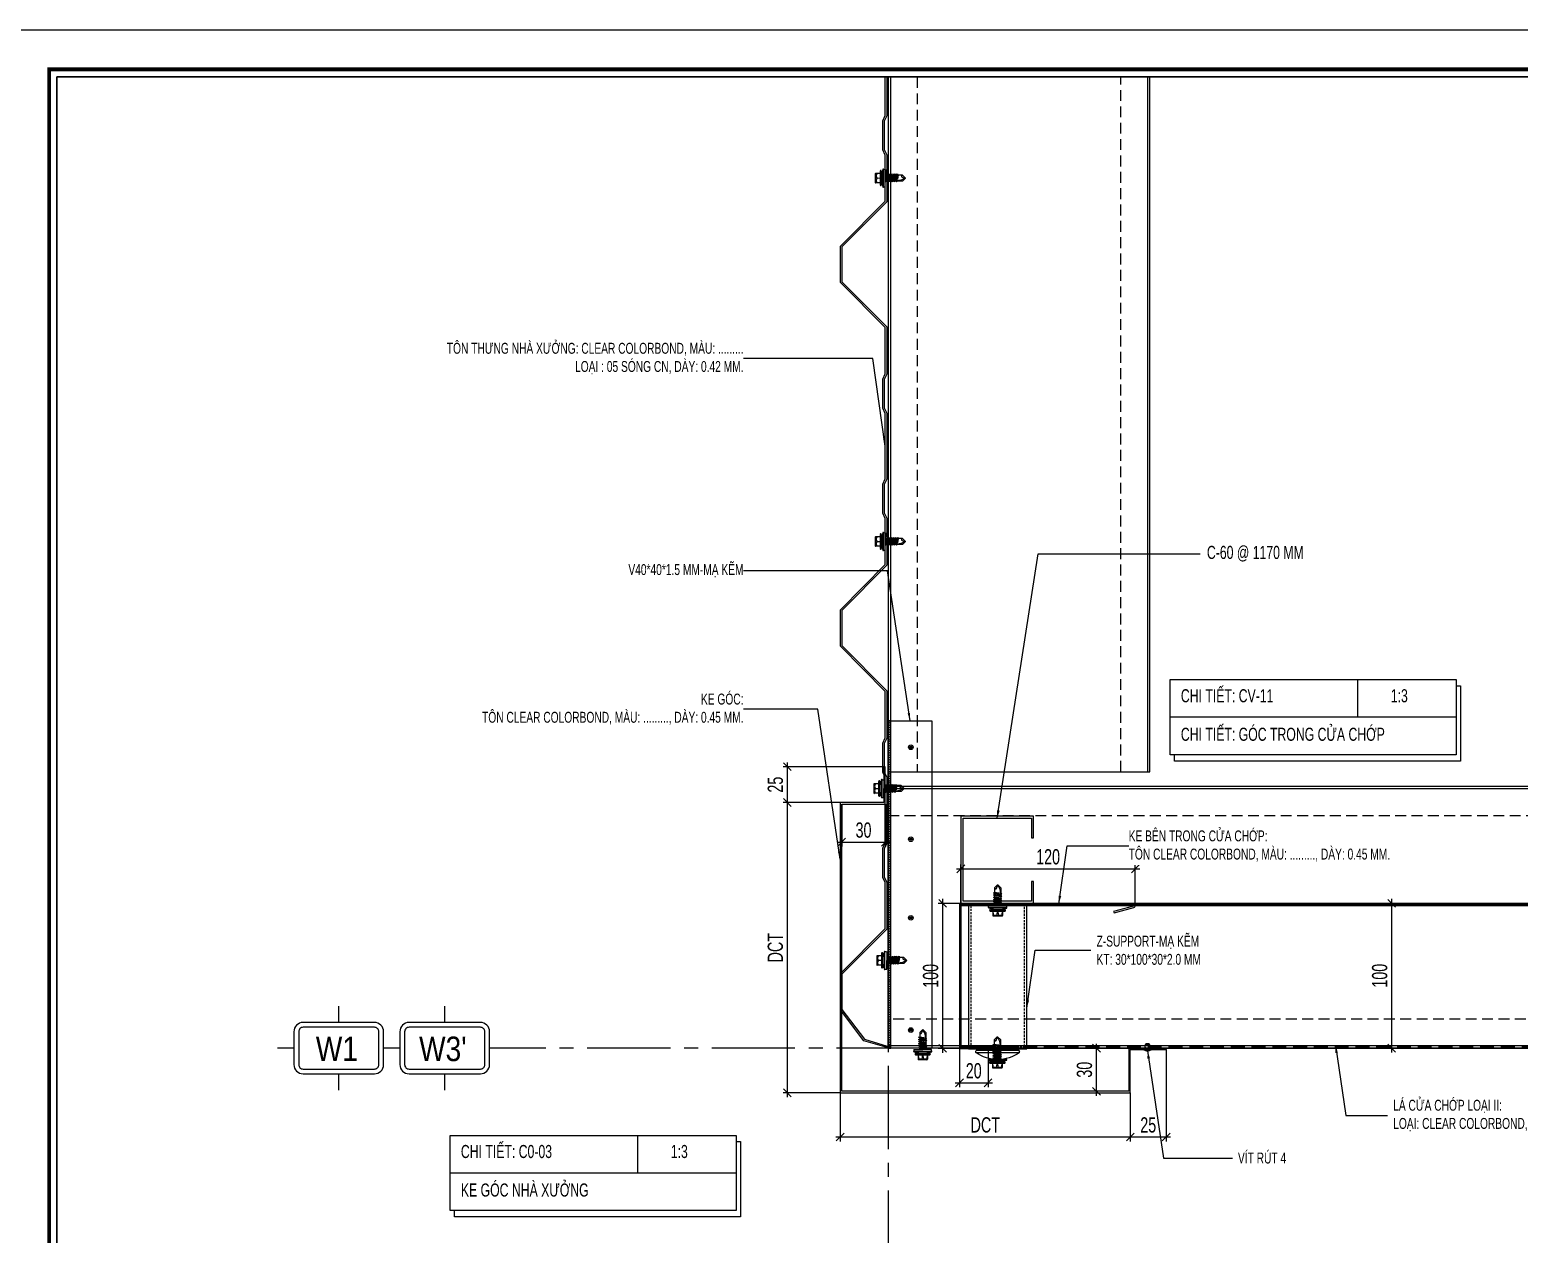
# Model space of a CAD drawing. Header units: inches. Extents: x 315041 to 662841, y -45540 to -35018.
# Drawn here: x 330803.6 to 331145.1, y -38023.8 to -37747.8 of the extents above; entities that cross this region are included whole.
import ezdxf
from ezdxf.enums import TextEntityAlignment as Align

# ---------------------------------------------------------------- set-up
doc = ezdxf.new("R2010")
doc.units = ezdxf.units.IN
doc.header["$MEASUREMENT"] = 0
for name, pattern in [('CENTER2', [28.575, 19.05, -3.175, 3.175, -3.175]), ('DASHED', [0.75, 0.5, -0.25]), ('DASHED2', [9.525, 6.35, -3.175]), ('HIDDEN', [0.375, 0.25, -0.125])]:
    doc.linetypes.add(name, pattern=pattern)
for name, color, linetype in [('2', 2, 'Continuous'), ('3', 3, 'Continuous'), ('7', 7, 'Continuous'), ('8', 8, 'Continuous'), ('BAO KHUNG', 31, 'Continuous'), ('flashing', 6, 'Continuous'), ('ROOFING', 4, 'Continuous'), ('STRUCTURE', 1, 'Continuous'), ('TONTHUNG', 9, 'Continuous')]:
    doc.layers.add(name, color=color, linetype=linetype)
doc.styles.add('hx2', font='VHARIALN.TTF')
doc.styles.add('ST1H', font='vnshxh.shx', dxfattribs={"width": 0.7})
doc.dimstyles.new('3', dxfattribs={"dimtxt": 3.5, "dimasz": 1.8, "dimexe": 1, "dimexo": 0, "dimgap": 1, "dimtad": 1, "dimdec": 0, "dimlfac": 3, "dimzin": 0, "dimdsep": 46, "dimtxsty": 'ST1H', "dimblk": 'OBLIQUE', "dimcen": 1, "dimdle": 1, "dimclrd": 8, "dimclre": 8, "dimclrt": 3, "dimadec": 0, "dimazin": 0, "dimtfac": 1, "dimtdec": 0, "dimtix": 1, "dimtofl": 0, "dimtmove": 1, "dimatfit": 3, "dimfxl": 0.18, "dimtolj": 1, "dimtzin": 0, "dimlwd": -1, "dimlwe": -1, "dimarcsym": 1})

# ---------------------------------------------------------------- blocks, each defined once
blk = doc.blocks.new('A$C75D82031')
at = {"layer": '2', "color": 157, "linetype": 'Continuous'}
blk.add_lwpolyline([(0, 420), (594, 420), (594, 0), (0, 0)], close=True, dxfattribs=at)
at = {"layer": '7', "color": 147, "linetype": 'Continuous'}
blk.add_lwpolyline([(12.33, 57.61), (581.67, 57.61), (581.67, 409.19), (12.33, 409.19)], close=True, dxfattribs=at)
at = {"layer": 'BAO KHUNG', "color": 167, "linetype": 'Continuous', "const_width": 0.871}
blk.add_lwpolyline([(10.59, 9.07), (583.41, 9.07), (583.41, 410.93), (10.59, 410.93)], close=True, dxfattribs=at)
blk = doc.blocks.new('Short_Self_drilling')
at = {"layer": 'STRUCTURE', "color": 1, "linetype": 'Continuous'}
for p, q in [((6.4, 1.7), (-6.4, 1.7)), ((5.1, 3.8), (-5.1, 3.8)), ((-2.6, 2.9), (-5.1, 2.9)), ((-3.4, 3.8), (-3.4, 6.8)), ((3, 7.2), (-3, 7.2)), ((2.6, 2.9), (-2.6, 2.9)), ((-2.1, 2.8), (-2.1, 2.9)), ((6.3, 0), (0, 0)), ((2.2, 2.8), (2.2, 2.9)), ((2.2, -0.5), (2.2, 0)), ((5.1, 2.9), (2.6, 2.9)), ((3.4, 3.8), (3.4, 6.8)), ((3, -1.2), (-2.7, -0.2)), ((3, -2.7), (-2.7, -1.8)), ((3, -4.2), (-2.7, -3.3)), ((3, -5.8), (-2.7, -4.8)), ((3, -7.3), (-2.7, -6.3)), ((-1.9, -8), (-2.7, -7.9)), ((-2.1, -1.4), (-2.1, -0.9)), ((-2.1, -2.9), (-2.1, -2.4)), ((-2.1, -4.4), (-2.1, -3.9)), ((-2.1, -6), (-2.1, -5.4)), ((-2.1, -7.5), (-2.1, -7)), ((-2.1, -12.3), (-2.1, -8.5)), ((3, -8.8), (-1.1, -8.1)), ((2.1, -12.3), (2.1, -9.1)), ((2.2, -2), (2.2, -1.5)), ((2.2, -3.6), (2.2, -3)), ((2.2, -5.1), (2.2, -4.6)), ((2.2, -6.6), (2.2, -6.1)), ((2.2, -8.1), (2.2, -7.6))]:
    blk.add_line(p, q, dxfattribs=at)
blk.add_lwpolyline([(6.4, 1.3), (6.4, 1.7), (2.1, 2.8), (-2.1, 2.8), (-6.4, 1.7), (-6.4, 1.3)], close=True, dxfattribs=at)
for points in [[(-6.4, 1.3, -0.088869), (-6.3, 0), (0, 0)], [(-0.1, 3.8), (-0.3, 6.2, 0.338878), (-3.1, 6.2), (-3.3, 3.8)], [(3.3, 3.8), (3.1, 6.2, 0.338878), (0.3, 6.2), (0.1, 3.8)], [(-0.1, -14), (-1, -12.2, -0.148657), (-1.4, -11.2), (-2, -7.7, -0.815006), (-1.2, -7.8, 0.150833), (-0.8, -8.7)], [(2.1, -12.3), (0.2, -14.2, -0.333596), (-0.2, -14.2), (-2.1, -12.3)], [(2.1, -12.3), (1.7, -11.7, 0.52242), (0.9, -11.7), (-0.2, -14.2)]]:
    blk.add_lwpolyline(points, format="xyb", dxfattribs=at)
for points in [[(3, -1.2), (2.2, -1.5), (-2.1, -0.8), (-2.7, -0.2), (-2.4, 0)], [(3, -2.7), (2.2, -3), (-2.1, -2.4), (-2.7, -1.8), (-2.1, -1.4), (2.2, -2), (3, -2.7)], [(3, -4.2), (2.2, -4.6), (-2.1, -3.9), (-2.7, -3.3), (-2.1, -2.9), (2.2, -3.6), (3, -4.2)], [(3, -5.8), (2.2, -6.1), (-2.1, -5.4), (-2.7, -4.8), (-2.1, -4.4), (2.2, -5.1), (3, -5.8)], [(3, -7.3), (2.2, -7.6), (-2.1, -7), (-2.7, -6.3), (-2.1, -6), (2.2, -6.6), (3, -7.3)], [(-1.8, -8.5), (-2.1, -8.5), (-2.7, -7.9), (-2.1, -7.5), (-1.8, -7.5)], [(-1.3, -7.6), (2.2, -8.1), (3, -8.8)], [(-1.2, 0), (2.2, -0.5), (3, -1.2)], [(3, -8.8), (2.2, -9.1), (-0.8, -8.7)]]:
    blk.add_lwpolyline(points, dxfattribs=at)
for centre, radius, start, end in [((-5, 3.3), 0.455, 109.7949, 250.2674), ((-3, 6.8), 0.429, 90.0311, 180.0311), ((3, 6.8), 0.429, 0.0311, 90.0311), ((5.1, 3.3), 0.435, 279.7276, 80.3347), ((10, 0.2), 3.74, 162.2963, 182.6103)]:
    blk.add_arc(centre, radius, start, end, dxfattribs=at)
blk = doc.blocks.new('A$C2D4C695A')
at = {"color": 7}
for p, q in [((0, 0.17), (0, 9.83)), ((0.5, 10), (0.17, 10)), ((0.5, 0), (0.5, 10)), ((0.5, 0), (0.17, 0))]:
    blk.add_line(p, q, dxfattribs=at)
at = {"color": 7, "extrusion": (0, 0, -1)}
for centre, major_axis, start_param, end_param in [((0.17, 9.83), (0.118, 0.118), 3.926991, 5.497787), ((-6.47, 5), (-6.07, 6.07), 1.733919, 2.97847), ((0.17, 0.17), (-0.118, 0.118), 3.926991, 5.497787)]:
    blk.add_ellipse(centre, major_axis=major_axis, ratio=1, start_param=start_param, end_param=end_param, dxfattribs=at)
blk = doc.blocks.new('A$C157D6C5F')
at = {"layer": 'STRUCTURE', "color": 1, "linetype": 'Continuous'}
for p, q in [((5.33, 0), (5.33, 4.28)), ((5.72, 2.99), (5.72, 3.85)), ((6, 0.43), (6, 3.85)), ((0.65, 2.85), (1.93, 2.85)), ((0.66, 1.43), (1.71, 1.43)), ((1.83, 1.14), (2.06, 2.52)), ((2.05, 1.42), (2.22, 1.42)), ((2.1, 2.77), (2.14, 3.04)), ((2.27, 2.85), (2.44, 2.85)), ((2.33, 1.14), (2.65, 3.04)), ((2.56, 1.42), (2.73, 1.42)), ((2.77, 2.85), (2.94, 2.85)), ((2.84, 1.14), (3.16, 3.04)), ((3.07, 1.42), (3.24, 1.42)), ((3.28, 2.85), (3.45, 2.85)), ((3.35, 1.14), (3.66, 3.04)), ((3.57, 1.42), (3.74, 1.42)), ((3.79, 2.85), (3.96, 2.85)), ((3.86, 1.14), (4.17, 3.04)), ((4.08, 1.42), (4.25, 1.42)), ((4.3, 2.85), (4.47, 2.85)), ((4.36, 1.14), (4.67, 3.03)), ((4.58, 1.42), (4.75, 1.42)), ((4.8, 2.85), (4.97, 2.85)), ((4.86, 1.14), (5.17, 3.03)), ((5.08, 1.42), (5.19, 1.42)), ((5.69, 2.85), (5.72, 2.85)), ((5.69, 1.42), (5.72, 1.42)), ((5.72, 1.28), (5.72, 2.99)), ((5.72, 0.43), (5.72, 1.28)), ((6, 3.28), (7, 3.28)), ((6, 1), (7, 1)), ((7.14, 1.14), (7.14, 3.14))]:
    blk.add_line(p, q, dxfattribs=at)
blk.add_lwpolyline([(5.19, 0), (5.33, 0), (5.69, 1.43), (5.69, 2.85), (5.33, 4.28), (5.19, 4.28)], close=True, dxfattribs=at)
for points in [[(0.66, 1.43), (0.02, 2.08, -0.333596), (0.02, 2.2), (0.65, 2.85)], [(0.66, 1.43), (0.86, 1.57, 0.52242), (0.86, 1.85), (0.02, 2.2)], [(0.09, 2.17), (0.68, 2.49, -0.148657), (1.03, 2.61), (2.19, 2.79, -0.815006), (2.17, 2.54, 0.150833), (1.87, 2.42)], [(6, 2.18), (6.83, 2.25, 0.338878), (6.83, 3.18), (6, 3.24)], [(6, 1.04), (6.83, 1.11, 0.338878), (6.83, 2.04), (6, 2.1)]]:
    blk.add_lwpolyline(points, format="xyb", dxfattribs=at)
for points in [[(1.83, 1.14), (1.71, 1.42), (1.87, 2.42)], [(2.22, 2.56), (2.05, 1.42), (1.83, 1.14)], [(1.92, 2.75), (1.94, 2.85), (2.14, 3.04), (2.27, 2.85), (2.25, 2.75)], [(2.33, 1.14), (2.22, 1.42), (2.44, 2.85), (2.65, 3.04), (2.77, 2.85), (2.56, 1.42), (2.33, 1.14)], [(2.84, 1.14), (2.73, 1.42), (2.95, 2.85), (3.16, 3.04), (3.28, 2.85), (3.07, 1.42), (2.84, 1.14)], [(3.35, 1.14), (3.24, 1.42), (3.46, 2.85), (3.66, 3.04), (3.79, 2.85), (3.57, 1.42), (3.35, 1.14)], [(3.86, 1.14), (3.74, 1.42), (3.97, 2.85), (4.17, 3.04), (4.3, 2.85), (4.08, 1.42), (3.86, 1.14)], [(4.36, 1.14), (4.24, 1.42), (4.47, 2.85), (4.67, 3.03), (4.8, 2.85), (4.58, 1.42), (4.36, 1.14)], [(4.86, 1.14), (4.75, 1.42), (4.97, 2.85), (5.17, 3.03), (5.19, 3.01)], [(5.19, 2.13), (5.08, 1.42), (4.86, 1.14)]]:
    blk.add_lwpolyline(points, dxfattribs=at)
for centre, radius, start, end in [((5.86, 3.8), 0.151, 19.7637, 160.2363), ((5.86, 0.45), 0.145, 189.6964, 350.3036), ((7, 3.14), 0.143, 0, 90), ((7, 1.14), 0.143, 270, 0)]:
    blk.add_arc(centre, radius, start, end, dxfattribs=at)
blk = doc.blocks.new('A$C01EB0BB3')
at = {"color": 1}
blk.add_lwpolyline([(0, 4.4), (13.33, 4.4), (13.33, 37.73), (0, 37.73)], close=True, dxfattribs=at)
at = {"color": 1, "linetype": 'DASHED'}
blk.add_lwpolyline([(0.5, 4.9), (12.83, 4.9), (12.83, 37.23), (0.5, 37.23)], close=True, dxfattribs=at)
at = {"color": 1, "xscale": 0.3325819354032872, "yscale": 0.332581935392227, "zscale": 0.3325819354032872, "rotation": 179.9688727246166}
blk.add_blockref('Short_Self_drilling', (6.67, 37.23), dxfattribs=at)
at = {"color": 8, "rotation": 270}
for name, p in [('A$C157D6C5F', (4.45, 7.14)), ('A$C2D4C695A', (1.67, 4.06))]:
    blk.add_blockref(name, p, dxfattribs=at)
blk = doc.blocks.new('RIVET')
at = {"color": 8}
for p, q in [((-3.9, 1.1), (-4.2, 0)), ((-4.2, 0), (-3.9, -1.1)), ((-3.9, -1.1), (-3.9, 1.1)), ((-3.5, -1.3), (-3.5, 1.3)), ((-1, -1.2), (-1, 1.3)), ((-1, 1.3), (-0.1, 1.3)), ((0, 1.3), (0, 2.4)), ((0, -1.3), (0, 1.3)), ((0.1, 2.5), (0.1, 2.5)), ((0.1, 2.5), (0.7, 1.4)), ((0.1, -2.5), (0.1, 2.5)), ((0.7, 1.1), (0.7, -1.1)), ((0.9, 0.7), (0.7, 0.7)), ((0.9, -0.7), (0.9, 0.7)), ((-0.1, -1.2), (-1, -1.2)), ((0, -2.4), (0, -1.3)), ((0.7, -1.4), (0.1, -2.5)), ((0.1, -2.5), (0.1, -2.5)), ((0.9, -0.7), (0.7, -0.7))]:
    blk.add_line(p, q, dxfattribs=at)
for centre, radius, start, end in [((-3.4, 0.7), 0.634, 101.5667, 142.2309), ((-2.5, -0.1), 1.78, 64.6352, 125.2369), ((-0.9, 3), 1.71, 240.4783, 268.3625), ((-0.1, 1.3), 0.0625, 270, 0), ((0.1, 2.4), 0.0625, 90, 180), ((0.1, 2.4), 0.0625, 26.5651, 90), ((0.1, 1.1), 0.625, 0, 26.5651), ((5.4, 0.6), 4.45, 179.0778, 187.9518), ((5.8, -0.6), 4.85, 172.415, 180.5555), ((-3.4, -0.7), 0.634, 217.7691, 258.4333), ((-2.5, 0.1), 1.78, 234.7631, 295.3648), ((-0.9, -3), 1.71, 91.6375, 119.5217), ((-0.1, -1.3), 0.0625, 0, 90), ((0.1, -2.4), 0.0625, 180, 270), ((0.1, -2.4), 0.0625, 270, 333.4349), ((0.1, -1.1), 0.625, 333.4349, 0)]:
    blk.add_arc(centre, radius, start, end, dxfattribs=at)
blk = doc.blocks.new('TENTRUC')
at = {"layer": '7'}
for p, q in [((0, 8.27), (0, 10.26)), ((-7.48, 5.13), (-5.48, 5.13)), ((5.48, 5.13), (7.48, 5.13)), ((0, 0), (0, 2))]:
    blk.add_line(p, q, dxfattribs=at)
blk.add_lwpolyline([(-4.36, 8.27), (4.36, 8.27, -0.414214), (5.48, 7.14), (5.48, 3.12, -0.414214), (4.36, 2), (-4.36, 2, -0.414214), (-5.48, 3.12), (-5.48, 7.14, -0.414214)], format="xyb", close=True, dxfattribs=at)
at = {"layer": '8', "ltscale": 15}
blk.add_lwpolyline([(-4.36, 7.68), (4.36, 7.68, -0.414214), (4.9, 7.14), (4.9, 3.12, -0.414214), (4.36, 2.58), (-4.36, 2.58, -0.414214), (-4.9, 3.12), (-4.9, 7.14, -0.414214)], format="xyb", close=True, dxfattribs=at)
at = {"layer": '3', "style": 'hx2'}
blk.add_attdef('TR', text='', height=2.9, dxfattribs=at).set_placement((-0.16, 3.83), align=Align.CENTER)
blk = doc.blocks.new('_Oblique')
at = {"color": 0, "linetype": 'ByBlock', "lineweight": -2}
blk.add_line((-0.5, -0.5), (0.5, 0.5), dxfattribs=at)
blk = doc.blocks.new('*D676')
at = {"color": 8, "linetype": 'Continuous', "transparency": 16777216}
for p, q in [((331016.1, -37940.12), (331058.1, -37940.12)), ((331017.1, -37948.36), (331017.1, -37939.12)), ((331057.1, -37948.52), (331057.1, -37939.12))]:
    blk.add_line(p, q, dxfattribs=at)
at = {"layer": 'Defpoints', "color": 0, "transparency": 16777216}
for p in [(331057.1, -37940.12), (331017.1, -37948.36), (331057.1, -37948.52)]:
    blk.add_point(p, dxfattribs=at)
at = {"color": 8, "transparency": 16777216, "xscale": 1.8, "yscale": 1.8, "zscale": 1.8, "rotation": 180}
blk.add_blockref('_Oblique', (331017.1, -37940.12), dxfattribs=at)
at = {"color": 8, "transparency": 16777216, "xscale": 1.8, "yscale": 1.8, "zscale": 1.8}
blk.add_blockref('_Oblique', (331057.1, -37940.12), dxfattribs=at)
at = {"color": 3, "transparency": 16777216, "insert": (331037.1, -37937.37), "char_height": 3.5, "attachment_point": 5, "style": 'ST1H'}
blk.add_mtext('\\A1;120', dxfattribs=at)
blk = doc.blocks.new('*D677')
at = {"color": 8, "linetype": 'Continuous', "transparency": 16777216}
for p, q in [((331016.77, -37948.02), (331011.92, -37948.02)), ((331012.92, -37947.02), (331012.92, -37982.26)), ((331016.77, -37981.26), (331011.92, -37981.26))]:
    blk.add_line(p, q, dxfattribs=at)
at = {"layer": 'Defpoints', "color": 0, "transparency": 16777216}
for p in [(331016.77, -37948.02), (331012.92, -37981.26), (331016.77, -37981.26)]:
    blk.add_point(p, dxfattribs=at)
at = {"color": 8, "transparency": 16777216, "xscale": 1.8, "yscale": 1.8, "zscale": 1.8}
for p, rotation in [((331012.92, -37948.02), 90), ((331012.92, -37981.26), 270)]:
    blk.add_blockref('_Oblique', p, dxfattribs=dict(at, rotation=rotation))
at = {"color": 3, "transparency": 16777216, "insert": (331010.17, -37964.64), "char_height": 3.5, "attachment_point": 5, "rotation": 90, "style": 'ST1H'}
blk.add_mtext('\\A1;100', dxfattribs=at)
blk = doc.blocks.new('*D678')
at = {"color": 8, "linetype": 'Continuous', "transparency": 16777216}
for p, q in [((331016.77, -37981.26), (331016.77, -37990.16)), ((331023.32, -37981.26), (331023.32, -37990.16)), ((331015.77, -37989.16), (331024.32, -37989.16))]:
    blk.add_line(p, q, dxfattribs=at)
at = {"layer": 'Defpoints', "color": 0, "transparency": 16777216}
for p in [(331016.77, -37981.26), (331023.32, -37981.26), (331023.32, -37989.16)]:
    blk.add_point(p, dxfattribs=at)
at = {"color": 8, "transparency": 16777216, "xscale": 1.8, "yscale": 1.8, "zscale": 1.8, "rotation": 180}
blk.add_blockref('_Oblique', (331016.77, -37989.16), dxfattribs=at)
at = {"color": 8, "transparency": 16777216, "xscale": 1.8, "yscale": 1.8, "zscale": 1.8}
blk.add_blockref('_Oblique', (331023.32, -37989.16), dxfattribs=at)
at = {"color": 3, "transparency": 16777216, "insert": (331020.05, -37986.41), "char_height": 3.5, "attachment_point": 5, "style": 'ST1H'}
blk.add_mtext('\\A1;20', dxfattribs=at)
blk = doc.blocks.new('*D679')
at = {"color": 8, "linetype": 'Continuous', "transparency": 16777216}
for p, q in [((330989.44, -37991.43), (330989.44, -38002.57)), ((331055.95, -37991.43), (331055.95, -38002.57)), ((330988.44, -38001.57), (331056.95, -38001.57))]:
    blk.add_line(p, q, dxfattribs=at)
at = {"layer": 'Defpoints', "color": 0, "transparency": 16777216}
for p in [(330989.44, -37991.43), (331055.95, -37991.43), (331055.95, -38001.57)]:
    blk.add_point(p, dxfattribs=at)
at = {"color": 8, "transparency": 16777216, "xscale": 1.8, "yscale": 1.8, "zscale": 1.8, "rotation": 180}
blk.add_blockref('_Oblique', (330989.44, -38001.57), dxfattribs=at)
at = {"color": 8, "transparency": 16777216, "xscale": 1.8, "yscale": 1.8, "zscale": 1.8}
blk.add_blockref('_Oblique', (331055.95, -38001.57), dxfattribs=at)
at = {"color": 3, "transparency": 16777216, "insert": (331022.7, -37998.82), "char_height": 3.5, "attachment_point": 5, "style": 'ST1H'}
blk.add_mtext('\\A1;DCT', dxfattribs=at)
blk = doc.blocks.new('*D680')
at = {"color": 8, "linetype": 'Continuous', "transparency": 16777216}
for p, q in [((331064.17, -37981.53), (331064.17, -38002.57)), ((331055.95, -37991.43), (331055.95, -38002.57)), ((331054.95, -38001.57), (331065.17, -38001.57))]:
    blk.add_line(p, q, dxfattribs=at)
at = {"layer": 'Defpoints', "color": 0, "transparency": 16777216}
for p in [(331064.17, -37981.53), (331055.95, -37991.43), (331064.17, -38001.57)]:
    blk.add_point(p, dxfattribs=at)
at = {"color": 8, "transparency": 16777216, "xscale": 1.8, "yscale": 1.8, "zscale": 1.8, "rotation": 180}
blk.add_blockref('_Oblique', (331055.95, -38001.57), dxfattribs=at)
at = {"color": 8, "transparency": 16777216, "xscale": 1.8, "yscale": 1.8, "zscale": 1.8}
blk.add_blockref('_Oblique', (331064.17, -38001.57), dxfattribs=at)
at = {"color": 3, "transparency": 16777216, "insert": (331060.06, -37998.82), "char_height": 3.5, "attachment_point": 5, "style": 'ST1H'}
blk.add_mtext('\\A1;25', dxfattribs=at)
blk = doc.blocks.new('*D681')
at = {"color": 8, "linetype": 'Continuous', "transparency": 16777216}
for p, q in [((331055.61, -37981.2), (331047.19, -37981.2)), ((331048.19, -37992.1), (331048.19, -37980.2)), ((331055.61, -37991.1), (331047.19, -37991.1))]:
    blk.add_line(p, q, dxfattribs=at)
at = {"layer": 'Defpoints', "color": 0, "transparency": 16777216}
for p in [(331048.19, -37981.2), (331055.61, -37981.2), (331055.61, -37991.1)]:
    blk.add_point(p, dxfattribs=at)
at = {"color": 8, "transparency": 16777216, "xscale": 1.8, "yscale": 1.8, "zscale": 1.8}
for p, rotation in [((331048.19, -37981.2), 90), ((331048.19, -37991.1), 270)]:
    blk.add_blockref('_Oblique', p, dxfattribs=dict(at, rotation=rotation))
at = {"color": 3, "transparency": 16777216, "insert": (331045.44, -37986.15), "char_height": 3.5, "attachment_point": 5, "rotation": 90, "style": 'ST1H'}
blk.add_mtext('\\A1;30', dxfattribs=at)
blk = doc.blocks.new('*D682')
at = {"color": 8, "linetype": 'Continuous', "transparency": 16777216}
for p, q in [((330989.44, -37924.93), (330976.32, -37924.93)), ((330977.32, -37992.43), (330977.32, -37923.93)), ((330989.44, -37991.43), (330976.32, -37991.43))]:
    blk.add_line(p, q, dxfattribs=at)
at = {"layer": 'Defpoints', "color": 0, "transparency": 16777216}
for p in [(330977.32, -37924.93), (330989.44, -37924.93), (330989.44, -37991.43)]:
    blk.add_point(p, dxfattribs=at)
at = {"color": 8, "transparency": 16777216, "xscale": 1.8, "yscale": 1.8, "zscale": 1.8}
for p, rotation in [((330977.32, -37924.93), 90), ((330977.32, -37991.43), 270)]:
    blk.add_blockref('_Oblique', p, dxfattribs=dict(at, rotation=rotation))
at = {"color": 3, "transparency": 16777216, "insert": (330974.57, -37958.18), "char_height": 3.5, "attachment_point": 5, "rotation": 90, "style": 'ST1H'}
blk.add_mtext('\\A1;DCT', dxfattribs=at)
blk = doc.blocks.new('*D683')
at = {"color": 8, "linetype": 'Continuous', "transparency": 16777216}
for p, q in [((330999.44, -37916.71), (330976.32, -37916.71)), ((330977.32, -37925.93), (330977.32, -37915.71)), ((330989.44, -37924.93), (330976.32, -37924.93))]:
    blk.add_line(p, q, dxfattribs=at)
at = {"layer": 'Defpoints', "color": 0, "transparency": 16777216}
for p in [(330977.32, -37916.71), (330999.44, -37916.71), (330989.44, -37924.93)]:
    blk.add_point(p, dxfattribs=at)
at = {"color": 8, "transparency": 16777216, "xscale": 1.8, "yscale": 1.8, "zscale": 1.8}
for p, rotation in [((330977.32, -37916.71), 90), ((330977.32, -37924.93), 270)]:
    blk.add_blockref('_Oblique', p, dxfattribs=dict(at, rotation=rotation))
at = {"color": 3, "transparency": 16777216, "insert": (330974.57, -37920.82), "char_height": 3.5, "attachment_point": 5, "rotation": 90, "style": 'ST1H'}
blk.add_mtext('\\A1;25', dxfattribs=at)
blk = doc.blocks.new('*D684')
at = {"color": 8, "linetype": 'Continuous', "transparency": 16777216}
for p, q in [((330989.78, -37925.27), (330989.78, -37935)), ((330999.78, -37925.27), (330999.78, -37935)), ((330988.78, -37934), (331000.78, -37934))]:
    blk.add_line(p, q, dxfattribs=at)
at = {"layer": 'Defpoints', "color": 0, "transparency": 16777216}
for p in [(330989.78, -37925.27), (330999.78, -37925.27), (330999.78, -37934)]:
    blk.add_point(p, dxfattribs=at)
at = {"color": 8, "transparency": 16777216, "xscale": 1.8, "yscale": 1.8, "zscale": 1.8, "rotation": 180}
blk.add_blockref('_Oblique', (330989.78, -37934), dxfattribs=at)
at = {"color": 8, "transparency": 16777216, "xscale": 1.8, "yscale": 1.8, "zscale": 1.8}
blk.add_blockref('_Oblique', (330999.78, -37934), dxfattribs=at)
at = {"color": 3, "transparency": 16777216, "insert": (330994.78, -37931.25), "char_height": 3.5, "attachment_point": 5, "style": 'ST1H'}
blk.add_mtext('\\A1;30', dxfattribs=at)
blk = doc.blocks.new('*D685')
at = {"color": 8, "linetype": 'Continuous', "transparency": 16777216}
for p, q in [((331106.75, -37948.02), (331116.89, -37948.02)), ((331115.89, -37982.2), (331115.89, -37947.02)), ((331106.75, -37981.2), (331116.89, -37981.2))]:
    blk.add_line(p, q, dxfattribs=at)
at = {"layer": 'Defpoints', "color": 0, "transparency": 16777216}
for p in [(331106.75, -37948.02), (331115.89, -37948.02), (331106.75, -37981.2)]:
    blk.add_point(p, dxfattribs=at)
at = {"color": 8, "transparency": 16777216, "xscale": 1.8, "yscale": 1.8, "zscale": 1.8}
for p, rotation in [((331115.89, -37948.02), 90), ((331115.89, -37981.2), 270)]:
    blk.add_blockref('_Oblique', p, dxfattribs=dict(at, rotation=rotation))
at = {"color": 3, "transparency": 16777216, "insert": (331113.14, -37964.61), "char_height": 3.5, "attachment_point": 5, "rotation": 90, "style": 'ST1H'}
blk.add_mtext('\\A1;100', dxfattribs=at)

msp = doc.modelspace()

# ---------------------------------------------------------------- hatches: boundary and pattern name
at = {"true_color": 0xfa051e}
h = msp.add_hatch(dxfattribs=at)
h.set_pattern_fill('ANSI31', color=1, scale=3, style=0)
h.set_pattern_definition([(135, (647575.2806, 433.20384), (0.26516504294, 0.26516504294), [])])
h.paths.add_polyline_path([(331000.4449, -37981.2016), (331001.0439, -37981.2016), (331001.0439, -37906.2016), (331000.4449, -37906.2016)])

# ---------------------------------------------------------------- linework, layer by layer
at = {"color": 9}
for p, q in [((331108.017, -37896.7513), (331108.017, -37905.3759)), ((330942.9248, -38001.2021), (330942.9248, -38009.8267))]:
    msp.add_line(p, q, dxfattribs=at)
at = {"color": 8, "linetype": 'CENTER2'}
for p, q in [((331000.4449, -37899.547), (331000.4449, -38046.7109)), ((331379.1113, -37981.2016), (330912.7701, -37981.2016))]:
    msp.add_line(p, q, dxfattribs=at)
at = {"color": 8}
for p, q in [((331005.3697, -37912.2414), (331005.8782, -37912.2414)), ((331005.624, -37911.9871), (331005.624, -37912.4956)), ((331005.3697, -37933.3198), (331005.8782, -37933.3198)), ((331005.624, -37933.0656), (331005.624, -37933.5741)), ((331005.3697, -37951.3379), (331005.8782, -37951.3379)), ((331005.624, -37951.0836), (331005.624, -37951.5921)), ((331005.3697, -37977.0591), (331005.8782, -37977.0591)), ((331005.624, -37976.8049), (331005.624, -37977.3134))]:
    msp.add_line(p, q, dxfattribs=at)
msp.add_lwpolyline([(330809.7734, -37758.6315), (331379.1113, -37758.6315), (331379.1113, -38110.2113), (330809.7734, -38110.2113)], close=True, dxfattribs=at)
at = {"color": 3, "ltscale": 15}
msp.add_lwpolyline([(331000.1116, -37758.6315), (331000.1116, -37767.5607), (330999.5125, -37768.7686), (330999.5125, -37775.2686), (331000.1116, -37776.4766), (331000.1116, -37787.2277), (330989.7945, -37797.5348), (330989.7945, -37805.5918), (331000.1116, -37815.899), (331000.1116, -37826.7355), (330999.5125, -37827.9435), (330999.5125, -37834.4435), (331000.1116, -37835.6514), (331000.1116, -37850.8416), (330999.5125, -37852.0496), (330999.5125, -37858.5495), (331000.1116, -37859.7575), (331000.1116, -37870.5079), (330989.7945, -37880.893), (330989.7945, -37888.9515), (331000.1116, -37899.3366), (331000.1116, -37910.1724), (330999.5125, -37911.3804), (330999.5125, -37917.8803), (331000.1116, -37919.0883), (331000.1116, -37934.2785), (330999.5125, -37935.4865), (330999.5125, -37941.9864), (331000.1116, -37943.1944), (331000.1116, -37953.9455), (330989.7945, -37964.2527), (330989.7945, -37972.3353), (330995.011, -37979.1815), (331000.1751, -37980.7551), (331000.1751, -37981.0884), (330994.8459, -37979.5148), (330989.4612, -37972.4478), (330989.4612, -37964.1145), (330999.7783, -37953.8074), (330999.7783, -37943.2725), (330999.1792, -37942.0645), (330999.1792, -37935.4084), (330999.7783, -37934.2004), (330999.7783, -37919.1664), (330999.1792, -37917.9585), (330999.1792, -37911.3023), (330999.7783, -37910.0943), (330999.7783, -37899.474), (330989.4612, -37889.0889), (330989.4612, -37880.7556), (330999.7783, -37870.3705), (330999.7783, -37859.8356), (330999.1792, -37858.6277), (330999.1792, -37851.9715), (330999.7783, -37850.7635), (330999.7783, -37835.7295), (330999.1792, -37834.5216), (330999.1792, -37827.8654), (330999.7783, -37826.6574), (330999.7783, -37816.0371), (330989.4612, -37805.73), (330989.4612, -37797.3967), (330999.7783, -37787.0895), (330999.7783, -37776.5547), (330999.1792, -37775.3467), (330999.1792, -37768.6905), (330999.7783, -37767.4826), (330999.7783, -37758.6315)], dxfattribs=at)
at = {"color": 94}
for points in [[(331000.4449, -37758.6315), (331000.4449, -37917.8683), (331060.4449, -37917.8683), (331060.4449, -37758.6315)], [(331000.9449, -37758.6315), (331000.9449, -37917.8683)], [(331059.9449, -37917.8683), (331059.9449, -37758.6315)], [(331379.1113, -37981.2016), (331000.4449, -37981.2016), (331000.4449, -37921.2016), (331379.1113, -37921.2016)], [(331000.4449, -37921.7016), (331379.1113, -37921.7016)], [(331379.1113, -37980.7016), (331000.4449, -37980.7016)]]:
    msp.add_lwpolyline(points, dxfattribs=at)
at = {"color": 94, "linetype": 'HIDDEN', "ltscale": 10}
for points in [[(331007.1116, -37758.6315), (331007.1116, -37917.8683)], [(331053.7783, -37917.8683), (331053.7783, -37758.6315)], [(331000.4449, -37927.8683), (331379.1113, -37927.8683)], [(331379.1113, -37974.535), (331000.4449, -37974.535)]]:
    msp.add_lwpolyline(points, dxfattribs=at)
at = {"color": 1, "true_color": 0xfa051e}
for points in [[(331010.4449, -37981.2016), (331000.4449, -37981.2016), (331000.4449, -37906.2016), (331010.4449, -37906.2016)], [(331000.4449, -37981.2016), (331001.0439, -37981.2016), (331001.0439, -37906.2016), (331000.4449, -37906.2016)]]:
    msp.add_lwpolyline(points, close=True, dxfattribs=at)
at = {"color": 8}
for centre, radius in [((331005.624, -37912.2414), 0.532), ((331005.624, -37912.2414), 0.2542), ((331005.624, -37933.3198), 0.532), ((331005.624, -37933.3198), 0.2542), ((331005.624, -37951.3379), 0.532), ((331005.624, -37951.3379), 0.2542), ((331005.624, -37977.0591), 0.532), ((331005.624, -37977.0591), 0.2542)]:
    msp.add_circle(centre, radius, dxfattribs=at)
at = {"layer": '3'}
msp.add_lwpolyline([(331033.7664, -37933.0228), (331033.7664, -37928.0228), (331017.0998, -37928.0228), (331017.0998, -37948.0228), (331033.7664, -37948.0228), (331033.7664, -37943.0228), (331033.2664, -37943.0228), (331033.2664, -37947.5228), (331017.5998, -37947.5228), (331017.5998, -37928.5228), (331033.2664, -37928.5228), (331033.2664, -37933.0228)], close=True, dxfattribs=at)
at = {"layer": 'flashing'}
msp.add_lwpolyline([(330989.7783, -37991.1016), (330989.7783, -37925.2676), (330999.7783, -37925.2676), (330999.7783, -37916.7104), (330999.4449, -37916.7104), (330999.4449, -37924.9343), (330989.4449, -37924.9343), (330989.4449, -37991.435), (331055.9456, -37991.435), (331055.9456, -37981.535), (331064.1695, -37981.535), (331064.1695, -37981.2016), (331055.6123, -37981.2016), (331055.6123, -37991.1016)], close=True, dxfattribs=at)
msp.add_lwpolyline([(331017.0998, -37948.3561), (331056.6097, -37948.3561, -0.79920649), (331056.6938, -37948.6701), (331052.132, -37949.8924), (331052.2183, -37950.2144), (331056.7292, -37949.0057, 0.87697646), (331056.5998, -37948.0228), (331016.7664, -37948.0228), (331016.7664, -37981.2561), (331023.3236, -37981.2561), (331023.3236, -37980.9228), (331017.0998, -37980.9228), (331017.0998, -37948.3561)], format="xyb", dxfattribs=at)
at = {"layer": 'flashing', "color": 52, "linetype": 'HIDDEN', "ltscale": 20, "true_color": 0xd0d926, "const_width": 0.6667}
msp.add_lwpolyline([(331379.1113, -37948.3585), (331017.0998, -37948.3561)], dxfattribs=at)
at = {"layer": 'ROOFING'}
msp.add_lwpolyline([(331379.1113, -37948.0228), (331017.1001, -37948.0228, 0.41421352), (331017.0998, -37948.0231), (331017.0998, -37981.2016), (331379.1113, -37981.2016)], format="xyb", dxfattribs=at)
at = {"layer": 'TONTHUNG', "linetype": 'DASHED2', "ltscale": 0.5}
for points in [[(331379.1113, -37948.3561), (331017.0998, -37948.3561)], [(331017.0998, -37980.8683), (331379.1113, -37980.8683)]]:
    msp.add_lwpolyline(points, dxfattribs=at)

# ---------------------------------------------------------------- block references
at = {"color": 1}
msp.add_blockref('A$C75D82031', (330797.4423, -38167.8214), dxfattribs=at)
at = {"color": 1, "xscale": 0.320000000024784, "yscale": 0.3200000000069849, "zscale": 0.320000000024784}
for p, rotation in [((330999.7783, -37781.8221), 89.96887244519539), ((330999.7783, -37865.103), 89.96887244519539), ((330999.4449, -37921.716), 89.96887244519539), ((331000.1116, -37961.1073), 89.96887244519539), ((331008.3666, -37981.535), 179.9688724451954)]:
    msp.add_blockref('Short_Self_drilling', p, dxfattribs=dict(at, rotation=rotation))
at = {"color": 8}
msp.add_blockref('A$C01EB0BB3', (331018.8721, -37985.7523), dxfattribs=at)
at = {"layer": '3'}
ref = msp.add_blockref('TENTRUC', (330874.4518, -37990.825), dxfattribs=dict(at, xscale=-1.875, yscale=1.875, zscale=1.875))
ref.add_attrib('TR', 'W1', dxfattribs={"layer": '0', "height": 5.625, "style": 'hx2'}).set_placement((330874.0247, -37984.1818), align=Align.CENTER)
ref = msp.add_blockref('TENTRUC', (330898.7486, -37990.825), dxfattribs=dict(at, xscale=-1.875, yscale=1.875, zscale=1.875))
ref.add_attrib('TR', "w3'", dxfattribs={"layer": '0', "height": 5.625, "style": 'hx2'}).set_placement((330898.3215, -37984.1818), align=Align.CENTER)
at = {"layer": 'flashing', "color": 0, "ltscale": 500, "xscale": -0.3333333332557231, "yscale": 0.3333333333339397, "zscale": 0.3333333333721384, "rotation": 90}
msp.add_blockref('RIVET', (331059.8909, -37981.535), dxfattribs=at)

# ---------------------------------------------------------------- dimensions: what is measured, and where the dimension line sits
at = {"color": 8}
for base, p1, p2, picture, middle in [((330977.3189, -37916.7104), (330989.4449, -37924.9343), (330999.4449, -37916.7104), '*D683', (330974.5689, -37920.8224)), ((331012.9182, -37981.2561), (331016.7664, -37948.0228), (331016.7664, -37981.2561), '*D677', (331010.1682, -37964.6394)), ((331115.8944, -37948.0228), (331106.7473, -37981.2016), (331106.7473, -37948.0228), '*D685', (331113.1444, -37964.6122)), ((331048.1852, -37981.2016), (331055.6123, -37991.1016), (331055.6123, -37981.2016), '*D681', (331045.4352, -37986.1516))]:
    dim = msp.add_linear_dim(base=base, p1=p1, p2=p2, angle=90, dimstyle='3', dxfattribs=at)
    dim.commit()
    dim.dimension.update_dxf_attribs({"geometry": picture, "text_midpoint": middle})
dim = msp.add_linear_dim(base=(330977.3189, -37924.9343), p1=(330989.4449, -37991.435), p2=(330989.4449, -37924.9343), angle=90, text='DCT', dimstyle='3', dxfattribs=at)
dim.commit()
dim.dimension.update_dxf_attribs({"geometry": '*D682', "text_midpoint": (330974.5689, -37958.1846)})
for base, p1, p2, picture, middle in [((330999.7783, -37934.0032), (330989.7783, -37925.2676), (330999.7783, -37925.2676), '*D684', (330994.7783, -37931.2532)), ((331057.0998, -37940.1233), (331017.0998, -37948.3561), (331057.0998, -37948.5228), '*D676', (331037.0998, -37937.3733)), ((331023.3236, -37989.1572), (331016.7664, -37981.2561), (331023.3236, -37981.2561), '*D678', (331020.045, -37986.4072)), ((331064.1695, -38001.5684), (331055.9456, -37991.435), (331064.1695, -37981.535), '*D680', (331060.0575, -37998.8184))]:
    dim = msp.add_linear_dim(base=base, p1=p1, p2=p2, dimstyle='3', dxfattribs=at)
    dim.commit()
    dim.dimension.update_dxf_attribs({"geometry": picture, "text_midpoint": middle})
dim = msp.add_linear_dim(base=(331055.9456, -38001.5684), p1=(330989.4449, -37991.435), p2=(331055.9456, -37991.435), text='DCT', dimstyle='3', dxfattribs=at)
dim.commit()
dim.dimension.update_dxf_attribs({"geometry": '*D679', "text_midpoint": (331022.6953, -37998.8184)})

# ---------------------------------------------------------------- leaders
at = {"color": 9}
for points in [[(331032.1932, -37972.0176), (331034.1389, -37958.7897), (331048.2117, -37958.7897)], [(331059.9103, -37981.785), (331063.5903, -38006.4092), (331080.6361, -38006.4092)], [(331102.9964, -37980.535), (331105.3669, -37996.6524), (331116.2327, -37996.6524)]]:
    msp.add_leader(points, dimstyle='3', override={"dimgap": 1, "dimtad": 0}, dxfattribs=at)

# ---------------------------------------------------------------- next in the draw order: texts
at = {"layer": '3', "style": 'ST1H', "bg_fill": 2}
for s, insert, char_height, attachment_point in [('\\A1;t«n TH¦NG nhµ x\xadëng: CLEAR COLORBOND, mµu: .........\\PLo¹i : 05 SãNG CN, dµy: 0.42 mm.', (330967.2587, -37823.1719), 2.5, 6), ('\\A1;V40*40*1.5 MM-M¹ KÏM', (330967.2587, -37871.8054), 2.5, 6), ('\\A1;ke gãc: \\Pt«n CLEAR COLORBOND, mµu: ........., dµy: 0.45 mm.', (330967.2587, -37903.5234), 2.5, 6), ('\\A1;ke bªn trong cöa chíp: \\Pt«n CLEAR COLORBOND, mµu: ........., dµy: 0.45 mm.', (331055.577, -37934.8783), 2.5, 4), ('\\A1;z-support-m¹ kÏm\\Pkt: 30*100*30*2.0 mm', (331048.2117, -37958.7897), 2.5, 4), ('\\A1;l¸ cöa chíp lo¹i ii: \\Plo¹i: CLEAR COLORBOND, mµu: ........., dµy: 0.45 mm.', (331116.2327, -37996.6524), 2.5, 4), ('\\A1;CHI TIÕT: C0-03', (330902.4498, -38004.9166), 3, 4), ('\\A1;vÝt rót 4', (331080.6361, -38006.4092), 2.5, 4)]:
    msp.add_mtext(s, dxfattribs=dict(at, insert=insert, char_height=char_height, attachment_point=attachment_point))

# ---------------------------------------------------------------- next in the draw order: linework, layer by layer
at = {"color": 9}
for points in [[(330899.9803, -38001.2021), (330965.5599, -38001.2021), (330965.5599, -38018.4513), (330899.9803, -38018.4513)], [(330899.9803, -38001.2021), (330965.5599, -38001.2021), (330965.5599, -38009.8267), (330899.9803, -38009.8267)]]:
    msp.add_lwpolyline(points, close=True, dxfattribs=at)
msp.add_lwpolyline([(330965.5599, -38002.6227), (330966.5825, -38002.6227), (330966.5825, -38019.8719), (330901.0029, -38019.8719), (330901.0029, -38018.4513)], dxfattribs=at)

# ---------------------------------------------------------------- next in the draw order: leaders
for points in [[(330999.7783, -37843.2465), (330996.8817, -37823.1719), (330967.2587, -37823.1719)], [(331025.4331, -37928.5228), (331034.8176, -37867.8949), (331073.5165, -37867.8949)], [(331005.4449, -37906.2016), (331000.3045, -37871.8054), (330967.2587, -37871.8054)], [(330989.4449, -37937.9197), (330984.3045, -37903.5234), (330967.2587, -37903.5234)], [(331039.5585, -37948.1062), (331041.5042, -37934.8783), (331055.577, -37934.8783)]]:
    msp.add_leader(points, dimstyle='3', override={"dimgap": 1, "dimtad": 0}, dxfattribs=at)

# ---------------------------------------------------------------- next in the draw order: texts
at = {"layer": '3', "char_height": 3, "attachment_point": 4, "style": 'ST1H', "bg_fill": 2}
for s, insert in [('\\A1;c-60 @ 1170 mm', (331073.5165, -37867.8949)), ('\\A1;CHI TIÕT: CV-11', (331067.542, -37900.4657)), ('\\A1;1:3', (330950.584, -38004.9166)), ('\\A1;ke gãc NHµ X¦ëNG', (330902.4498, -38013.7463))]:
    msp.add_mtext(s, dxfattribs=dict(at, insert=insert))

# ---------------------------------------------------------------- next in the draw order: linework, layer by layer
at = {"color": 9}
for points in [[(331065.0725, -37896.7513), (331130.6521, -37896.7513), (331130.6521, -37914.0005), (331065.0725, -37914.0005)], [(331065.0725, -37896.7513), (331130.6521, -37896.7513), (331130.6521, -37905.3759), (331065.0725, -37905.3759)]]:
    msp.add_lwpolyline(points, close=True, dxfattribs=at)
msp.add_lwpolyline([(331130.6521, -37898.1719), (331131.6747, -37898.1719), (331131.6747, -37915.4211), (331066.0951, -37915.4211), (331066.0951, -37914.0005)], dxfattribs=at)

# ---------------------------------------------------------------- next in the draw order: texts
at = {"layer": '3', "char_height": 3, "attachment_point": 4, "style": 'ST1H', "bg_fill": 2}
for s, insert in [('\\A1;1:3', (331115.6762, -37900.4657)), ('\\A1;CHI TIÕT: GãC TRONG CöA CHíP', (331067.542, -37909.2954))]:
    msp.add_mtext(s, dxfattribs=dict(at, insert=insert))

doc.saveas('drawing.dxf')
